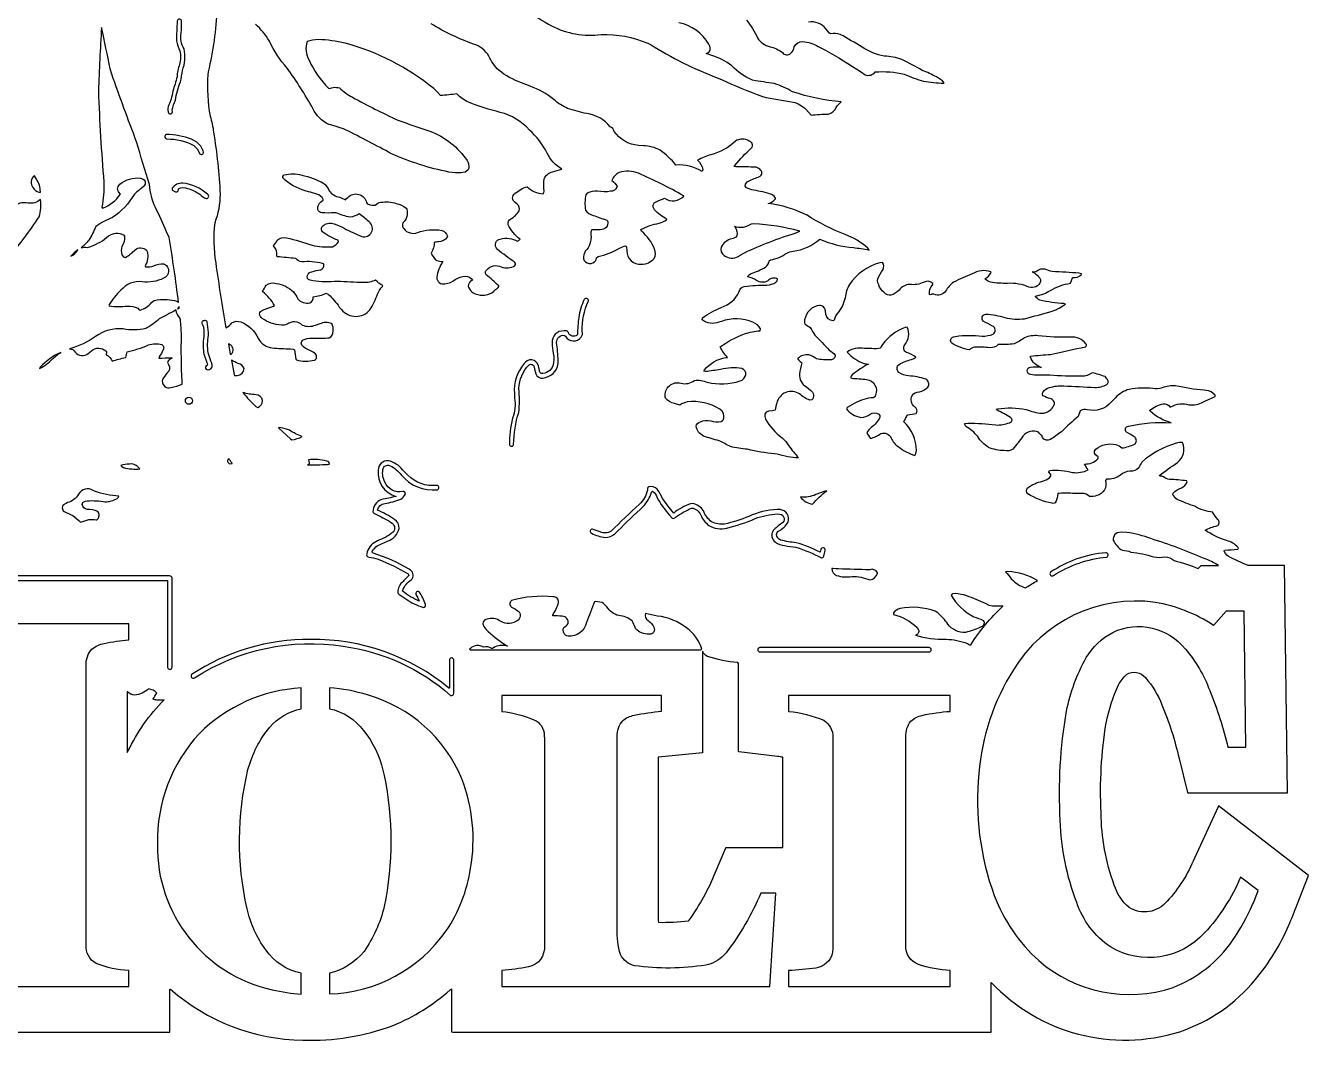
# Model space of a CAD drawing. Extents: x 0.5 to 28.5, y 0.6 to 43.4.
# Drawn here: x 15.94 to 28.49, y 22.74 to 32.67 of the extents above; entities that cross this region are included whole.
import ezdxf

# ---------------------------------------------------------------- set-up
doc = ezdxf.new("R2010")
doc.units = 0
doc.linetypes.add('0', pattern=[0])
doc.layers.add('1', color=7, linetype='0')

msp = doc.modelspace()

# ---------------------------------------------------------------- linework, layer by layer
at = {"layer": '1'}
for points in [[(17.814178, 32.834164, -0.048509), (17.727413, 32.218288), (17.723288, 32.190605, 0.058303), (17.746506, 31.781994, -0.056544), (17.779882, 31.627487, -0.030198), (17.84404, 31.01778, -0.087773), (17.792145, 30.738979, 0.070711), (17.801559, 30.346609, 0.007102), (17.901001, 29.710171, 0.088348), (17.960205, 29.759212, -0.266497), (18.046768, 29.768856, -0.202027), (18.218536, 29.604259, 0.241043), (18.354095, 29.516331, 0.021831), (18.531799, 29.505802), (18.557983, 29.502247), (18.572678, 29.49564), (18.584625, 29.404011), (18.590515, 29.39764, 0.118873), (18.768469, 29.394932, 0.579886), (18.768835, 29.463394, 0.107241), (18.714325, 29.493217, -0.081884), (18.643341, 29.540989, -0.524423), (18.67569, 29.600452, -0.096847), (18.766043, 29.609148, 0.003383), (18.913208, 29.612759, 0.298516), (18.950302, 29.678684, 0.160317), (18.936142, 29.753376, 0.21114), (18.819229, 29.749554), (18.774048, 29.735584, -0.215322), (18.650558, 29.735538, 0.376904), (18.499069, 29.745945, -0.171339), (18.443878, 29.738537, -0.149903), (18.256763, 29.802744, -0.186783), (18.228794, 29.8489, -0.32669), (18.260574, 29.883022, -0.01339), (18.365967, 29.922092), (18.376114, 29.931606, 0.097852), (18.261658, 30.064037), (18.256927, 30.071766, 0.052789), (18.294739, 30.127613, -0.240479), (18.394348, 30.146503, -0.144489), (18.562775, 30.065449, -0.033098), (18.604034, 29.996525, 0.278488), (18.724033, 29.955441, 0.339978), (18.753464, 30.014256, 0.073782), (18.883392, 30.051113), (18.905197, 30.038364, -0.060325), (19.010529, 29.915165), (19.033218, 29.889584, 0.472699), (19.310745, 29.88847, 0.062649), (19.383682, 30.040035, -0.096796), (19.433655, 30.115543), (19.43634, 30.124454, -0.061357), (19.365204, 30.178654, -0.129052), (19.245728, 30.154293, -0.010496), (18.992416, 30.166599, -0.048857), (18.751038, 30.170223), (18.724426, 30.177744, -0.443558), (18.698044, 30.22356, -0.282386), (18.742283, 30.260538, -0.037202), (18.830252, 30.280485, 0.297694), (18.860031, 30.329037), (18.855637, 30.336658), (18.847885, 30.342548, 0.084976), (18.6434, 30.356237, -0.20747), (18.585648, 30.389675, 0.005116), (18.401443, 30.406773), (18.399445, 30.415096, 0.23022), (18.367981, 30.5126, 0.04924), (18.403122, 30.569561, -0.250925), (18.494675, 30.591709, -0.025498), (18.744318, 30.52103, 0.089186), (18.942667, 30.505903, 0.2098), (19.001373, 30.554363), (18.998123, 30.57024, -0.09472), (18.844891, 30.652727, -0.459127), (18.858084, 30.715036, -0.276563), (18.960068, 30.729038, -0.071019), (19.058102, 30.686518, 0.026474), (19.231064, 30.605701, 0.832595), (19.302917, 30.747471, 0.03005), (19.206696, 30.826687, -0.082003), (19.116547, 30.793041, -0.037736), (18.980087, 30.835979), (18.96637, 30.838123, -0.031586), (18.83847, 30.83675, -0.540434), (18.80954, 30.917416, -0.150062), (18.852982, 30.959896), (18.853638, 30.968502, 0.258304), (18.790115, 31.018543, 0.053989), (18.708023, 31.043398, -0.103891), (18.480225, 31.156139), (18.465883, 31.171469, -0.565418), (18.472809, 31.208027, -0.134459), (18.643112, 31.206669, -0.073), (18.86055, 31.125568, -0.125549), (18.911072, 31.0536, 0.17744), (19.01416, 30.98914, -0.02383), (19.07225, 30.964443), (19.082825, 30.976276), (19.094376, 30.987156, -0.606268), (19.278004, 30.937056, 0.228786), (19.311523, 30.915943), (19.33374, 30.912571), (19.363312, 30.911503, -0.238708), (19.418053, 30.940163, -0.12181), (19.567749, 30.92902, -0.148373), (19.66568, 30.883053), (19.672058, 30.872204, -0.269776), (19.634092, 30.737968, 0.376118), (19.642593, 30.682293, 0.340301), (19.777527, 30.643795, -0.130327), (20.014311, 30.665071, -0.252186), (20.068741, 30.609684), (20.067352, 30.598942, -0.253307), (19.980143, 30.554506, 0.000536), (19.94072, 30.548206, -0.163866), (19.908569, 30.443729, 0.066265), (19.952454, 30.378345, 0.160175), (20.007065, 30.361889), (20.024063, 30.359821, 0.112145), (19.964333, 30.205811, 0.479095), (20.04483, 30.142357, 0.142066), (20.146288, 30.18462, -0.119452), (20.245527, 30.21833, -0.228056), (20.313004, 30.179546, 0.289735), (20.272552, 30.11694, 0.282778), (20.365747, 30.03772, 0.273258), (20.540909, 30.085125, 0.10871), (20.573196, 30.116703), (20.572037, 30.121044, 0.032491), (20.447634, 30.230337, -0.429581), (20.454849, 30.278782, -0.363863), (20.595547, 30.307398, 0.217791), (20.730223, 30.320227, 0.461885), (20.721741, 30.356312, -0.008565), (20.55962, 30.478065, -0.291734), (20.542433, 30.547056, -0.252365), (20.586243, 30.580105, -0.211245), (20.755478, 30.559071, 0.032806), (20.78035, 30.578388, -0.110362), (20.663321, 30.72084, -0.32632), (20.690872, 30.778332, 0.132812), (20.771772, 30.857433, 0.322601), (20.750824, 30.922199), (20.732224, 30.939594, -0.567403), (20.729868, 31.025723, -0.115312), (20.850021, 31.092197, 0.197311), (21.006485, 31.024273), (21.013382, 31.034504), (21.01561, 31.048504, -0.040752), (21.015656, 31.169445, -0.24434), (21.09816, 31.237583, -0.003911), (21.188828, 31.266026, -0.151393), (21.045166, 31.422367, 0.08824), (20.872147, 31.646564, 0.14628), (20.585678, 31.82053, -0.032552), (20.274939, 31.919127, -0.091523), (20.160721, 32.001354, -0.011923), (20.002335, 31.984486), (19.971634, 32.018017), (19.93483, 32.05254, 0.106232), (19.066732, 32.497894, 0.049327), (18.806, 32.532848), (18.747879, 32.527935), (18.696976, 32.515186, 0.221441), (18.71554, 32.331177, 0.088845), (18.904953, 32.057354), (18.916641, 32.054363, -0.120216), (18.983978, 32.06496, -0.03726), (19.012024, 32.060818, 0.064692), (19.139099, 31.967945, 0.014095), (19.583282, 31.744488, 0.009238), (19.896362, 31.63689, -0.150164), (20.263489, 31.347757, -0.148354), (20.279282, 31.275562), (20.267334, 31.25346), (20.241913, 31.235966), (20.200607, 31.227367), (20.146408, 31.227772), (20.082199, 31.235744, -0.055121), (19.521423, 31.415546, 0.008539), (19.071106, 31.65012, 0.028479), (18.906876, 31.702335, -0.164131), (18.751785, 31.857944, 0.030112), (18.500229, 32.254185, -0.074454), (18.326376, 32.516018, 0.088254), (18.189438, 32.68314)], [(20.841675, 32.807354, -0.007029), (21.087952, 32.66663, 0.152078), (21.573019, 32.581734, -0.113561), (22.03087, 32.496445), (22.062159, 32.48011), (22.092545, 32.462154, 0.050838), (22.751663, 32.143299, 0.025939), (23.151688, 31.975155, 0.015335), (23.453396, 31.920677, -0.123748), (23.575928, 31.853008), (23.627838, 31.791859, -0.039063), (23.794859, 31.80327, 0.255846), (23.873505, 31.868511, -0.121468), (23.923248, 31.922749, -0.061103), (23.446213, 32.022823, 0.049273), (23.268143, 32.102474, -0.004141), (23.056229, 32.13464, -0.102898), (22.852177, 32.275196, 0.105673), (22.658035, 32.375881), (22.610367, 32.392307), (22.6008, 32.396225, 0.491301), (22.636658, 32.466633), (22.628067, 32.487453, 0.21235), (22.334106, 32.697124, -0.069947)], [(11.008377, 22.818371), (17.318741, 22.818363), (17.352173, 22.819141), (17.352173, 23.240101), (17.359573, 23.239208, 0.178264), (18.653605, 22.740503, 0.099321), (19.536638, 22.884674, 0.08554), (20.094513, 23.231319), (20.109756, 23.24181), (20.109741, 22.820606), (20.122818, 22.818356), (25.391006, 22.818417), (25.391006, 23.306065, 0.287565), (27.235777, 22.823051, 0.141782), (27.97444, 23.331812, 0.075161), (28.302317, 23.864815, 0.017123), (28.386353, 24.068813), (28.494629, 24.352764), (27.615158, 25.034344), (27.61055, 25.024639), (27.381363, 24.521877, -0.086338), (27.112747, 24.099155, -0.372606), (26.739532, 24.037937, -0.135065), (26.594528, 24.257694, -0.083417), (26.465891, 24.968328, -0.051996), (26.516203, 25.843626, -0.060783), (26.636618, 26.217136, -0.083303), (26.715424, 26.31892, -0.394508), (26.899399, 26.287876, -0.088854), (27.061325, 26.020786, -0.042483), (27.229858, 25.497753), (27.312515, 25.163036), (27.315247, 25.159939), (28.278778, 25.159939), (28.291626, 25.161343), (28.261475, 27.386051), (27.907013, 27.386044, -0.031675), (27.710201, 27.477327, -0.117939), (27.669357, 27.528133), (27.675507, 27.536167, 0.003415), (27.80534, 27.544416, 0.536216), (27.805542, 27.563641, 0.147243), (27.693695, 27.629696, -0.085994), (27.484589, 27.732845, -0.062069), (27.599953, 27.773535, 0.580215), (27.607481, 27.835539, -0.030915), (27.56073, 27.899654), (27.559021, 27.908794, -0.112), (27.382156, 27.965069, -0.021186), (27.211262, 28.032272, -0.142975), (27.168655, 28.080807), (27.171432, 28.094242, -0.122402), (27.253321, 28.145676, 0.144137), (27.30899, 28.200115), (27.304459, 28.212757, 0.036062), (27.135063, 28.227953, -0.136948), (27.077057, 28.254726, 0.145652), (27.040024, 28.260578), (27.037384, 28.265476, -0.020266), (27.21381, 28.393051, 0.335715), (27.263885, 28.587925), (27.233826, 28.587833), (27.200363, 28.582386, 0.103026), (26.864563, 28.398304, 0.027043), (26.836884, 28.341755, -0.214955), (26.747513, 28.309368, 0.165585), (26.656857, 28.26886, -0.149294), (26.518402, 28.228924), (26.508408, 28.216976, -0.427131), (26.42565, 28.069506, -0.116332), (26.352249, 28.060261, 0.252059), (26.282181, 28.09132), (26.186539, 28.091221, 0.049752), (26.042084, 28.088902, -0.051784), (26.024979, 28.007504, -0.342189), (25.987, 27.995014, -0.087647), (25.747913, 28.086874, -0.398628), (25.746292, 28.145458, -0.101338), (25.894184, 28.210657, 0.048058), (25.960648, 28.242237), (25.973572, 28.258472), (25.97287, 28.277523), (25.955475, 28.300129), (25.961823, 28.315502, -0.087834), (26.187603, 28.296165, 0.154593), (26.339844, 28.322308, -0.015129), (26.304199, 28.376713), (26.305832, 28.378857, 0.209473), (26.433273, 28.429005), (26.438873, 28.4389), (26.438202, 28.450222), (26.411865, 28.467289), (26.400787, 28.485973), (26.402924, 28.505268), (26.416168, 28.524128, -0.227777), (26.611694, 28.570522), (26.644089, 28.557507), (26.670837, 28.535816, 0.077796), (26.795271, 28.574226, 0.459493), (26.798325, 28.637714, 0.066543), (26.715969, 28.68972, -0.648255), (26.734192, 28.750202, -0.069143), (27.153412, 28.782063, -0.127561), (26.94754, 28.896648), (26.943939, 28.906826, -0.091514), (27.073162, 28.968239, -0.275105), (27.141693, 28.93539), (27.150299, 28.938251, -0.215758), (27.325972, 28.959089, 0.155774), (27.466934, 28.985867, 0.006181), (27.581848, 29.039303), (27.581512, 29.051098, 0.21523), (27.493423, 29.098331), (27.473434, 29.10149, -0.035161), (27.195837, 29.143427, 0.127906), (27.064835, 29.123585, -0.115301), (26.974106, 29.118382, 0.068006), (26.742065, 29.109646, 0.136668), (26.606857, 29.027294), (26.569702, 28.988194, -0.290434), (26.329605, 28.910213, 0.132637), (26.266678, 28.903744), (26.26236, 28.898716), (26.243103, 28.844913, 0.01741), (26.077179, 28.694019, -0.008043), (25.971527, 28.617512, -0.373236), (25.891304, 28.638359, -0.108759), (25.890747, 28.655727, -0.164435), (25.854874, 28.691654, 0.313441), (25.701477, 28.651737, -0.017723), (25.603104, 28.524754, -0.211157), (25.518341, 28.509518, -0.092222), (25.363571, 28.541378, -0.107371), (25.259506, 28.64732, 0.081713), (25.144028, 28.74711, -0.153524), (25.131302, 28.774769), (25.162094, 28.778904, -0.036869), (25.435892, 28.760744, 0.101391), (25.569244, 28.782749), (25.589157, 28.795841), (25.595871, 28.809078), (25.591705, 28.822338), (25.578918, 28.835484, 0.017012), (25.449051, 28.905376), (25.439865, 28.914371), (25.452667, 28.919094, -0.082406), (25.733383, 28.912395, 0.069298), (25.886921, 28.874983, 0.28247), (26.007935, 28.957188, 0.44004), (25.967621, 29.019032, -0.057479), (25.899427, 29.047266, -0.402622), (25.897491, 29.080189, -0.222316), (25.961334, 29.12641, -0.096364), (26.100204, 29.143528, -0.007066), (26.405979, 29.127378, 0.121172), (26.522787, 29.158195, 0.425539), (26.523529, 29.212757), (26.509766, 29.230915), (26.504898, 29.234859, 0.024197), (26.379395, 29.27203, -0.165904), (26.2742, 29.237766, -0.031522), (25.963547, 29.2495, -0.025987), (25.794296, 29.250103), (25.775955, 29.254665, -0.908004), (25.774857, 29.327442, -0.094036), (25.881958, 29.324337, -0.240964), (25.774261, 29.424488), (25.775436, 29.434788, -0.008067), (25.972137, 29.451519, -0.00499), (26.315098, 29.526138, 0.533532), (26.31842, 29.55521, 0.257032), (26.166779, 29.621037, -0.039565), (25.850924, 29.634827, 0.099886), (25.718124, 29.615299, -0.0457), (25.613983, 29.554722, -0.054722), (25.467514, 29.549747), (25.458115, 29.54784, -0.239447), (25.377197, 29.517254, 0.034962), (25.226692, 29.523037, 0.152147), (25.176849, 29.49538, -0.080205), (25.004379, 29.560699, -0.614078), (25.021561, 29.621914), (25.040115, 29.628239, -0.064975), (25.301697, 29.63059, 0.097143), (25.409836, 29.650007, 0.612679), (25.402634, 29.72916, -0.02804), (25.313095, 29.77837, -0.660348), (25.338745, 29.845577, -0.06622), (25.524668, 29.811163, 0.084062), (25.717255, 29.80048, 0.00385), (25.987808, 29.874569, 0.074594), (26.117111, 29.944569), (26.100647, 29.948841, -0.037819), (25.867928, 29.982056, -0.14711), (25.822388, 30.019184), (25.833633, 30.025005, 0.093406), (25.97229, 30.07851, -0.10085), (26.167191, 30.147945), (26.185944, 30.201954), (26.189926, 30.205547, 0.260752), (26.274414, 30.234325), (26.274338, 30.240528), (26.25148, 30.245495, 0.01607), (25.988731, 30.26136, -0.05007), (25.916502, 30.285316, 0.226953), (25.837723, 30.265194, -0.160397), (25.791611, 30.258099, -0.179751), (25.873192, 30.184814), (25.87431, 30.175369), (25.873661, 30.16588, -0.420355), (25.760071, 30.110165, 0.111601), (25.550734, 30.146622, -0.048307), (25.382765, 30.158478, -0.123399), (25.32872, 30.192577, 0.179337), (25.389832, 30.253223), (25.388687, 30.260044, 0.218128), (25.204605, 30.239201, 0.01993), (25.022299, 30.159046, 0.12673), (24.944857, 30.069273, -0.356467), (24.829544, 30.040592, 0.206307), (24.793411, 30.034458), (24.787371, 30.036686, -0.260621), (24.820114, 30.134251), (24.818436, 30.144543, 0.352784), (24.733261, 30.158764, -0.144587), (24.591734, 30.135715, 0.22202), (24.488739, 30.08112, -0.142601), (24.408188, 30.029827), (24.393311, 30.030056), (24.377213, 30.034008, -0.247414), (24.278549, 30.174206), (24.280846, 30.190344, -0.079097), (24.332497, 30.282036, 0.241395), (24.328354, 30.351994), (24.299683, 30.348713, 0.174652), (24.002975, 30.134975, 0.099794), (23.961182, 30.006336, -0.126021), (23.888748, 29.859463, 0.086535), (23.85321, 29.787083), (23.842636, 29.780308, -0.367883), (23.773346, 29.843563), (23.767748, 29.878254, 0.43166), (23.710022, 29.930637), (23.68689, 29.928432, 0.324253), (23.56221, 29.761806), (23.56694, 29.748241, -0.03059), (23.619904, 29.714268, 0.009595), (23.665741, 29.638798, -0.015529), (23.805191, 29.492802, -0.099529), (23.863174, 29.444782, -0.49062), (23.816864, 29.399601, -0.080231), (23.680725, 29.409184, 0.052871), (23.604538, 29.44772, 0.204696), (23.499344, 29.413921), (23.497223, 29.407726, 0.106558), (23.532486, 29.375973), (23.53624, 29.369678, 0.00863), (23.514252, 29.259594, 0.282705), (23.582016, 29.132839), (23.610046, 29.111286), (23.62265, 29.100857, -0.45639), (23.636063, 29.005779), (23.61705, 29.00359, -0.102408), (23.51593, 29.064436, 0.5232), (23.292648, 28.975376, 0.037848), (23.275375, 28.906849), (23.250687, 28.89986), (23.212326, 28.896008), (23.188217, 28.884686), (23.176483, 28.867229), (23.175278, 28.84499), (23.182709, 28.819294, 0.114001), (23.344635, 28.636127, -0.070597), (23.409357, 28.55814, 0.020959), (23.505646, 28.438488, -0.061331), (23.294907, 28.475468), (23.271439, 28.479832, -0.039495), (23.004089, 28.522549, -0.045568), (22.83876, 28.550121, -0.003895), (22.730026, 28.606915, -0.022109), (22.574127, 28.652349, -0.231977), (22.503586, 28.747623, -0.320568), (22.545069, 28.792109, -0.153228), (22.645584, 28.799778, 0.09934), (22.747274, 28.795572, 0.3308), (22.775742, 28.845913), (22.772186, 28.872547), (22.758774, 28.894512), (22.734924, 28.915592, 0.167304), (22.41679, 28.987167, 0.119961), (22.344666, 28.954929), (22.291122, 28.97131, -0.173122), (22.204727, 29.022678), (22.199509, 29.034466, -0.541761), (22.356003, 29.170002, 0.238335), (22.486238, 29.197458, -0.134858), (22.611588, 29.178616, 0.126669), (22.934418, 29.191483, 0.227049), (22.989904, 29.249353, 0.398188), (22.949066, 29.312046, 0.111883), (22.741385, 29.304045, -0.012104), (22.594284, 29.283421), (22.578323, 29.286175), (22.584106, 29.299107, -0.178572), (22.79364, 29.422031), (22.810379, 29.421108, -0.090256), (22.738861, 29.52573, -0.059363), (22.975662, 29.652836, -0.056057), (23.128845, 29.683041), (23.134155, 29.700954, 0.196833), (23.05813, 29.765705, 0.194819), (22.750366, 29.773609), (22.72641, 29.766819, -0.256468), (22.562866, 29.789051), (22.56546, 29.8102, -0.068009), (22.748032, 29.909382), (22.77861, 29.924442, 0.221008), (22.932632, 30.088726, -0.22653), (22.974777, 30.116825, -0.043927), (23.196575, 30.127939, 0.123717), (23.284302, 30.157513), (23.295883, 30.171734), (23.300507, 30.188679, 0.339302), (23.204086, 30.171848, -0.305661), (23.092773, 30.176022, 0.092909), (23.008438, 30.209316), (23.011566, 30.221149), (23.024277, 30.233311), (23.041779, 30.243618, 0.048409), (23.180771, 30.305195, 0.204021), (23.217941, 30.366566), (23.232391, 30.376514, 0.109668), (23.390259, 30.443722, -0.103033), (23.453035, 30.46102, 0.140652), (23.714508, 30.578251, 0.082215), (24.041672, 30.498096, -0.016622), (24.19635, 30.473293), (24.184036, 30.492413, 0.090321), (23.959991, 30.624058, -0.043258), (23.58819, 30.812683, 0.093148), (23.208557, 30.927174), (23.209488, 30.929195, 0.173122), (23.27887, 30.973354), (23.278931, 30.982128), (23.268234, 31.00098), (23.245316, 31.015759, 0.050273), (23.066671, 31.057417, -0.059185), (22.9953, 31.083195), (22.98288, 31.098896), (22.985336, 31.118931), (23.003281, 31.141918, -0.036379), (23.111618, 31.187489), (23.128235, 31.197041, 0.54409), (23.136368, 31.25198, 0.191266), (23.089417, 31.28265, 0.025582), (22.891312, 31.286777), (22.875275, 31.289173), (22.880844, 31.301319, -0.030272), (23.044712, 31.471724, 0.265763), (23.052805, 31.513002, 0.205373), (23.020493, 31.538845, 0.295678), (22.887064, 31.538151, -0.1286), (22.647156, 31.405783, 0.045872), (22.516983, 31.352009, -0.135101), (22.569265, 31.260763, -0.178193), (22.561035, 31.240177, 0.164122), (22.305679, 31.304859, 0.068247), (22.15004, 31.448833, 0.125619), (21.987381, 31.493176), (21.939301, 31.497135, -0.235339), (21.701233, 31.63438, 0.215958), (21.662949, 31.678967, 0.190513), (21.43198, 31.807714, -0.022582), (21.244972, 31.859634, -0.086877), (21.11063, 31.945808, 0.081839), (20.877975, 32.075878), (20.79274, 32.110241, -0.085874), (20.571381, 32.232349, -0.087556), (20.473434, 32.371479, 0.192164), (20.325104, 32.487904, -0.050228), (19.90921, 32.687183, 0.047709)], [(22.994614, 32.722126, -0.068753), (23.103384, 32.551144, 0.204018), (23.226074, 32.463154, -0.101326), (23.347992, 32.406849, 0.486954), (23.428112, 32.397984, 0.19305), (23.46377, 32.462486, -0.319), (23.54599, 32.513485, -0.126162), (23.697174, 32.463627), (23.762102, 32.430973, -0.023845), (24.120136, 32.212387), (24.156143, 32.1889, 0.345293), (24.25676, 32.21648, -0.078825), (24.540054, 32.192867, 0.024558), (24.728943, 32.124218, 0.021748), (24.924347, 32.105526), (24.930191, 32.110447, 0.125553), (24.854708, 32.166851, 0.03606), (24.715912, 32.231396, 0.008227), (24.517548, 32.337292, 0.07835), (24.343811, 32.37167, -0.109045), (24.128525, 32.458584, 0.012033), (23.913363, 32.582684, 0.147865), (23.819183, 32.588993), (23.807587, 32.596508), (23.773422, 32.637699, 0.275739), (23.604172, 32.70409, -0.288055)], [(15.40979, 23.264523), (16.950302, 23.264523), (16.950302, 23.421162, -0.086056), (16.631021, 23.491365, -0.294685), (16.532669, 23.672903), (16.532454, 23.6833), (16.532501, 23.693699), (16.532516, 26.406635, -0.194524), (16.589706, 26.567791, -0.139586), (16.710251, 26.621471, -0.041257), (16.950302, 26.658039), (16.950287, 26.814724), (15.410095, 26.814732)]]:
    msp.add_lwpolyline(points, format="xyb", dxfattribs=at)
for points in [[(17.437485, 29.959682, 0.011365), (17.344866, 30.596577), (17.320724, 30.652206, 0.018762), (17.211369, 30.888346, -0.082479), (17.151716, 31.114914, -0.002625), (17.026594, 31.533026, -0.007632), (16.783621, 32.194851), (16.769562, 32.245934, 0.002267), (16.684067, 32.650173, 0.006267), (16.653656, 32.029934, 0.011942), (16.706299, 31.135616, -0.057399), (16.688004, 30.892628), (16.692276, 30.883434, 0.159648), (16.868073, 31.01849), (16.850342, 31.043636), (16.841461, 31.070072), (16.846924, 31.095112), (16.86409, 31.118092, -0.204639), (17.066116, 31.176777), (17.091782, 31.167339, -0.540344), (17.090134, 31.090069, 0.006991), (17.005096, 31.021221, -0.123418), (16.789627, 30.791294, 0.061574), (16.628494, 30.703289, -0.028386), (16.559814, 30.569309, -0.053388), (16.482956, 30.495258, -0.104543), (16.545059, 30.498348), (16.577686, 30.508642, 0.103702), (16.75358, 30.6115, -0.283935), (16.90004, 30.621586), (16.91008, 30.607647, -0.15349), (16.883984, 30.508945, 0.17217), (16.882599, 30.427212), (16.898788, 30.405773), (16.91716, 30.401524, 0.083807), (17.013092, 30.475235, -0.3752), (17.123016, 30.471951), (17.130356, 30.459713, -0.212661), (17.109848, 30.31908), (17.11525, 30.309414, 0.145292), (17.197266, 30.318165, -0.112882), (17.291338, 30.338728), (17.301432, 30.33559, -0.626801), (17.29155, 30.197216, -0.150654), (17.080551, 30.162334, 0.259209), (16.874283, 30.078701, 0.077111), (16.756821, 29.934147), (16.759628, 29.925358, 0.057187), (16.937298, 29.925007, -0.111628), (17.038391, 29.903065), (17.053406, 29.88921), (17.06041, 29.885189, 0.175257), (17.173462, 29.960644, -0.193146), (17.229797, 29.985348, -0.101121), (17.41987, 29.973719, -0.08831)], [(17.447433, 32.289944, 0.080272), (17.422852, 32.168049, -0.028749), (17.380524, 32.02895, -0.078964), (17.335785, 31.876354, 0.232533), (17.342207, 31.808907, 0.601291), (17.376968, 31.826115), (17.375168, 31.844318, -0.054214), (17.406555, 31.939518, -0.059528), (17.456421, 32.118801, 0.025127), (17.475327, 32.230679, 0.147947), (17.491608, 32.441853, -0.175667), (17.461716, 32.595943, 0.042218), (17.466967, 32.719234, 0.780991), (17.424713, 32.713711, 0.023712), (17.418716, 32.519527, 0.086856), (17.451538, 32.423244, -0.117845)], [(17.681946, 31.430981), (17.679764, 31.442341), (17.65596, 31.490749), (17.616013, 31.528439), (17.56517, 31.556751, 0.097227), (17.317184, 31.603395, 0.832691), (17.324112, 31.560818, -0.117792), (17.586039, 31.496468, -0.185488), (17.64109, 31.419121, 0.776509)], [(16.070007, 31.038311), (16.082703, 31.035465), (16.084961, 31.042767, 0.169136), (16.04599, 31.166958), (16.026581, 31.19952, 0.433479), (16.012665, 31.08408, 0.20124)], [(21.472565, 30.621563, -0.234182), (21.417738, 30.461042, 0.162142), (21.400162, 30.38763, 0.619951), (21.521393, 30.372051), (21.528122, 30.395649), (21.543839, 30.409092, 0.087337), (21.75411, 30.4918, -0.023018), (21.811935, 30.515614), (21.819946, 30.503941), (21.824432, 30.465702, 0.438536), (21.968126, 30.333391, 0.21817), (22.090803, 30.389721, 0.265881), (22.094599, 30.481749, 0.137301), (21.968979, 30.656239), (21.962082, 30.673161, -0.082598), (22.140579, 30.73505, 0.067022), (22.212524, 30.766918), (22.21727, 30.777119, -0.082968), (22.094828, 30.864939, -0.226864), (22.084946, 30.923191), (22.093246, 30.933376, -0.073264), (22.175308, 30.970493), (22.194061, 30.979923, 0.359699), (22.383469, 31.000278), (22.378525, 31.004993, 0.024996), (21.937786, 31.22567, 0.156097), (21.750198, 31.23312, 0.208062), (21.678497, 31.152744, -0.144393), (21.729218, 31.094395), (21.728195, 31.089169, -0.327082), (21.665895, 31.047693, -0.084847), (21.538427, 31.049259, 0.133321), (21.436935, 31.029537), (21.42337, 31.014088, 0.083573), (21.419434, 30.864475, 0.193329), (21.49501, 30.812389, 0.005522), (21.628014, 30.765436), (21.633799, 30.75988), (21.638029, 30.753065, -0.497463), (21.565414, 30.671986, -0.014785), (21.479752, 30.671101, 0.103346)], [(17.64447, 31.018284, 0.115341), (17.709824, 30.977604, 0.770275), (17.721298, 31.019207, 0.151183), (17.479431, 31.128017, 0.250896), (17.374834, 31.077913, 0.40031), (17.38884, 31.051006), (17.40834, 31.043728, 0.669511), (17.435974, 31.073483, -0.214954), (17.526499, 31.076128, -0.106335)], [(15.570221, 30.44418, 0.586), (15.640076, 30.382229, -0.328074), (15.702805, 30.407887, 0.041611), (15.782104, 30.406986, 0.028165), (16.073593, 30.798893, 0.097958), (16.087189, 30.967083, -0.224344), (15.966019, 30.93214), (15.945862, 30.933399), (15.926041, 30.934193, 0.432467), (15.81041, 30.836666), (15.808365, 30.794132, -0.373871), (15.722168, 30.691044, -0.109894), (15.628906, 30.724285, 0.09111), (15.545551, 30.64889, 0.322977), (15.556973, 30.572294, -0.165057), (15.572021, 30.491444)], [(22.976852, 30.446468, -0.034615), (23.473267, 30.639011), (23.518219, 30.65601), (23.515533, 30.658375, 0.053472), (23.067886, 30.729717), (23.041077, 30.72768, -0.250181), (22.877075, 30.702244), (22.88389, 30.696989, -0.228562), (22.900406, 30.610996, -0.221722), (22.853058, 30.583225, 0.216012), (22.747612, 30.502499, 0.340569), (22.778444, 30.420536, 0.322204), (22.914337, 30.410053), (22.934616, 30.421291)], [(16.448456, 30.473164, 0.017427), (16.38205, 30.413715, 0.181165), (16.451357, 30.475355), (16.44989, 30.474283)], [(17.472641, 29.161076), (17.473572, 29.19034, -0.022423), (17.466583, 29.640903, 0.01393), (17.456161, 29.790974), (17.451111, 29.808041, -0.146316), (17.413422, 29.884106), (17.406631, 29.883381, -0.012189), (17.246445, 29.798153, -0.070045), (17.117065, 29.705822, -0.114304), (16.895462, 29.701635, 0.179666), (16.625885, 29.627522, -0.084592), (16.369873, 29.50481, -0.315357), (16.425217, 29.474163, 0.424936), (16.55397, 29.461285), (16.58461, 29.487232, -0.363257), (16.727478, 29.486202, -0.297724), (16.728928, 29.454105), (16.728775, 29.447903, -0.167726), (16.787766, 29.385532, -0.025373), (16.920364, 29.421032, -0.018003), (16.934753, 29.477825, 0.056623), (17.142883, 29.543766, -0.138813), (17.275188, 29.547546, -0.426155), (17.285009, 29.494432, -0.086671), (17.247879, 29.428349), (17.243927, 29.41531, 0.003614), (17.37059, 29.41872), (17.373611, 29.415394, 0.158151), (17.331802, 29.380741, 0.29564), (17.340578, 29.352438, -0.391185), (17.326166, 29.269651, 0.033768), (17.280821, 29.20647, 0.590797), (17.36412, 29.12672, 0.051076)], [(17.440689, 29.900791), (17.444504, 29.903355), (17.442719, 29.91901, -0.085644), (17.426071, 29.898869), (17.428055, 29.897823)], [(21.104279, 29.462811, -0.112949), (21.102066, 29.339443, -0.308654), (20.985458, 29.2645, -0.277962), (20.969803, 29.294048), (20.963409, 29.324162), (20.958984, 29.339939, 0.688824), (20.817822, 29.358006, 0.197099), (20.724724, 29.06838), (20.726793, 29.02487, -0.121007), (20.707413, 28.828419, 0.071218), (20.675156, 28.56612, 0.752939), (20.717163, 28.570393, -0.070582), (20.766663, 28.883846, 0.060159), (20.767714, 29.116697, -0.186522), (20.869141, 29.350445, -0.500651), (20.916382, 29.328846, 0.072233), (20.944641, 29.241604, 0.327861), (21.027832, 29.225513, 0.364936), (21.154068, 29.389965, 0.013274), (21.137787, 29.568188, -0.483479), (21.214294, 29.637547), (21.22316, 29.628979, 0.524466), (21.378801, 29.620319, 0.19536), (21.389267, 29.676128, -0.114989), (21.449308, 29.974697, 0.811027), (21.408539, 29.988323, 0.093292), (21.356003, 29.814007, 0.052411), (21.343475, 29.646374), (21.339966, 29.639797, -0.507283), (21.252884, 29.666206, 0.374707), (21.209946, 29.681263, 0.464881), (21.093704, 29.562855, 0.04404)], [(17.720963, 29.34618, 1.183988), (17.733276, 29.303646, 0.556322), (17.76326, 29.358433), (17.76263, 29.366467, -0.045738), (17.73489, 29.448687), (17.727219, 29.468197, -0.070508), (17.729248, 29.638849), (17.729729, 29.667269, 0.002564), (17.71834, 29.770252, 0.523635), (17.66556, 29.767956, 0.326584), (17.672836, 29.743), (17.681915, 29.71941, -0.070889), (17.680489, 29.601004, 0.057036), (17.685501, 29.454266, -0.021114)], [(23.979813, 28.931538), (23.973282, 28.91972, 0.195713), (24.115057, 28.835461, 0.176676), (24.205978, 28.866543, -0.275581), (24.290436, 28.867733), (24.302078, 28.854046), (24.302048, 28.836681, -0.123119), (24.216562, 28.736137, 0.05667), (24.173309, 28.687115, 0.058516), (24.209457, 28.628162, 0.083475), (24.312145, 28.677439, -0.399276), (24.412064, 28.632832, 0.161152), (24.483566, 28.547962, 0.089249), (24.64389, 28.460636), (24.654358, 28.481327), (24.658798, 28.511707, 0.20724), (24.533951, 28.793819, 0.048992), (24.569595, 28.857014), (24.576004, 28.860615, -0.004506), (24.655594, 28.872448, 0.517123), (24.639591, 28.938183, -0.331657), (24.616316, 29.04895, -0.224268), (24.688196, 29.085804, 0.119761), (24.770905, 29.130232, 0.458594), (24.749893, 29.208591, 0.076701), (24.582457, 29.240284, -0.115568), (24.48785, 29.27408, -0.332238), (24.475143, 29.339565), (24.489044, 29.353519, -0.069431), (24.611465, 29.401295), (24.634949, 29.411228), (24.654236, 29.422886, 0.11819), (24.56044, 29.469944, -0.44851), (24.544464, 29.545292, 0.282141), (24.569901, 29.717937), (24.548492, 29.715679, 0.136439), (24.326492, 29.549496), (24.314041, 29.52792), (24.308777, 29.512173), (24.2677, 29.505856, 0.006298), (24.081938, 29.512283, 0.102819), (23.996567, 29.487522), (23.981628, 29.47414, 0.124881), (24.146191, 29.362034, 0.045204), (24.188782, 29.355946, 0.059077), (24.031067, 29.252293), (24.019394, 29.238163), (24.012466, 29.22456), (24.026443, 29.217464, -0.014968), (24.1707, 29.206814, -0.498486), (24.259171, 29.052959), (24.254639, 29.037952), (24.239426, 29.027119, 0.122827), (24.055389, 28.973705)], [(17.944168, 29.453602), (17.95224, 29.453747, 0.535957), (17.943802, 29.545292), (17.926804, 29.554279)], [(16.077438, 29.312626, 0.082705), (16.202932, 29.406652, -0.028069), (16.284958, 29.471676, 0.096949), (16.084869, 29.325863), (16.078278, 29.315006)], [(17.980469, 29.253353), (17.984772, 29.245747), (17.998676, 29.24515), (18.012548, 29.246254, 0.385383), (18.081314, 29.314022, 0.223643), (18.021393, 29.36301, -0.022337), (17.95459, 29.394543, 0.003461)], [(18.06813, 29.078922), (18.06842, 29.076389, 0.029058), (18.19455, 28.942455), (18.211899, 28.930508, 0.27313), (18.260193, 28.999622, 0.348659), (18.194, 29.056667, -0.067764)], [(18.437561, 28.732151), (18.416779, 28.735806), (18.420044, 28.728909), (18.531998, 28.625134), (18.545898, 28.616009, 0.098015), (18.647675, 28.647709, -0.062313), (18.523209, 28.709339, 0.061375)], [(17.023499, 28.363064, 0.210391), (16.957138, 28.37788, 0.086933), (16.87236, 28.365765), (16.88092, 28.353512), (16.899673, 28.344135, 0.082074), (17.059677, 28.33009, 0.094882)], [(17.961609, 28.384647), (17.962921, 28.387363, -0.096023), (17.930817, 28.432926, 0.655795), (17.939163, 28.381008)], [(18.717117, 28.391659, -0.344964), (18.698135, 28.370571, 0.005465), (18.894974, 28.374081), (18.914307, 28.377666, 0.414214), (18.887314, 28.407047, 0.103934), (18.709671, 28.420345, -0.059565)], [(19.616608, 28.273853, 0.256367), (19.971985, 28.127041, 0.809536), (19.964157, 28.169262, -0.229122), (19.681381, 28.270367), (19.630951, 28.32214, 0.163449), (19.491711, 28.411369, 0.44037), (19.391769, 28.31823, 0.370154), (19.565872, 28.062366, -0.021502), (19.422985, 28.030262, 0.315628), (19.339102, 27.911316, 0.281971), (19.362335, 27.891102, -0.01195), (19.513077, 27.810787), (19.528885, 27.798315, -0.497394), (19.530869, 27.706989, -0.09171), (19.385637, 27.628572), (19.36713, 27.618353, 0.228728), (19.279753, 27.499941, 0.506972), (19.298737, 27.468037, -0.074791), (19.391205, 27.446758, -0.043171), (19.683239, 27.30245), (19.687666, 27.296276), (19.69072, 27.289318, -0.024219), (19.614513, 27.208952, 0.169294), (19.583408, 27.117031, 0.164911), (19.592758, 27.106373), (19.66185, 27.059635, 0.093938), (19.832626, 26.975813, 0.490536), (19.85347, 27.003925, 0.084408), (19.791931, 27.1292, 0.727186), (19.760376, 27.101826, -0.024717), (19.794083, 27.035801, -0.062717), (19.629562, 27.134518), (19.628632, 27.138561, -0.15148), (19.715496, 27.246655, 0.49796), (19.707657, 27.33839), (19.694233, 27.34868, 0.06276), (19.343399, 27.506039), (19.329437, 27.518139, -0.190567), (19.424301, 27.597584), (19.483017, 27.623859, 0.267435), (19.596603, 27.749001, 0.269257), (19.551514, 27.836803, 0.032266), (19.386185, 27.927914, -0.337344), (19.457153, 27.993206, 0.06772), (19.612036, 28.034616, 0.162264), (19.657578, 28.088146, 0.467028), (19.631653, 28.109684, -0.367887), (19.456064, 28.202215, -0.191953), (19.441971, 28.341236, -0.41896), (19.509949, 28.361691, -0.103526)], [(16.823318, 28.03426, 0.221277), (16.853455, 28.062634, -0.058083), (16.616409, 28.112553), (16.602005, 28.119457, 0.437094), (16.459747, 28.083584, -0.197821), (16.352005, 28.000515), (16.336578, 27.993282), (16.322784, 27.985424, 0.568397), (16.317261, 27.9137, 0.038804), (16.402878, 27.875736, -0.011779), (16.479568, 27.810246, -0.003908), (16.560547, 27.836712, -0.038684), (16.630264, 27.832134), (16.637457, 27.833759, 0.468794), (16.646545, 27.91396, 0.119724), (16.543596, 27.935078, -0.36372), (16.495071, 27.982838), (16.501678, 28.003178), (16.522629, 28.014927, -0.081743), (16.699463, 28.010693, 0.147256)], [(22.17424, 28.042667, 0.033149), (22.123108, 28.131023, 0.291436), (22.035948, 28.155569, 0.202602), (22.025944, 28.12158, -0.155969), (21.947174, 27.986462, 0.001357), (21.670044, 27.722069, -0.247718), (21.562319, 27.713484, -0.012943), (21.488232, 27.742311, 0.774575), (21.478088, 27.701008, 0.095298), (21.612473, 27.660358, 0.189856), (21.708206, 27.696972), (21.73819, 27.723812, -0.020229), (21.986, 27.962637, 0.111752), (22.067642, 28.10368), (22.076019, 28.111462, -0.182144), (22.120773, 28.049114, 0.059701), (22.242899, 27.879108), (22.269012, 27.849155, 0.38271), (22.301987, 27.857929, -0.055208), (22.458298, 27.947941, -0.274866), (22.547531, 27.878567, 0.107618), (22.628006, 27.776279, 0.184966), (22.802048, 27.751957, 0.046726), (23.080399, 27.844563, -0.079239), (23.30098, 27.890598), (23.322678, 27.887974, -0.731817), (23.339005, 27.796238, 0.053522), (23.256393, 27.72768, 0.41547), (23.281143, 27.612644, 0.145886), (23.367962, 27.580786, 0.014124), (23.480011, 27.564304, -0.040112), (23.728577, 27.461643, 0.384664), (23.752884, 27.478214), (23.766907, 27.533222, 0.972272), (23.724045, 27.542721), (23.717102, 27.515583, 0.051225), (23.481689, 27.608616, -0.034569), (23.330292, 27.633621, -0.274063), (23.288357, 27.689617, -0.253258), (23.313568, 27.723469, 0.136251), (23.402737, 27.808212, 0.508832), (23.32402, 27.932125), (23.296097, 27.934505, 0.095003), (23.017685, 27.865585, -0.048007), (22.779068, 27.791475, -0.137402), (22.654816, 27.811352, -0.126458), (22.575008, 27.919395, 0.219796), (22.465805, 27.992321), (22.449173, 27.990391, 0.072825), (22.283447, 27.898426, -0.019989)], [(23.674973, 28.079266, -0.129895), (23.52417, 28.056217, 0.197354), (23.641617, 27.98531, -0.053304), (23.781006, 28.117092), (23.754654, 28.108242)], [(26.953476, 27.648365, 0.049346), (26.718903, 27.709133), (26.667023, 27.711452), (26.624969, 27.704014), (26.596344, 27.684551), (26.584671, 27.650768), (26.585892, 27.633137, 0.160389), (26.675323, 27.534252, -0.100303), (26.758957, 27.517597, -0.04487), (26.983063, 27.469997, 0.099415), (27.090162, 27.469656, -0.187692), (27.181168, 27.433781, -0.039611), (27.417786, 27.355289), (27.444824, 27.386044), (27.614929, 27.386051, 0.050129), (27.475876, 27.454054, 0.026536)], [(25.999863, 27.287617, -0.119296), (26.522247, 27.468554, 0.827241), (26.512878, 27.510639, 0.12679), (25.969927, 27.318966, 0.849789)], [(17.3302, 27.23888), (17.330305, 26.388721, 0.96118), (17.37413, 26.391186), (17.37413, 27.261402, 0.43402), (17.349945, 27.282825), (14.918488, 27.28281, 0.418503), (14.897263, 27.259762), (14.897247, 26.584347), (14.893326, 26.582951), (12.979752, 26.582928, 0.413261), (12.958862, 26.559917), (12.958892, 26.2066, 1.006189), (13.002792, 26.209507), (13.002808, 26.538952), (14.920929, 26.539097, 0.390996), (14.941177, 26.560894), (14.941193, 27.238903)], [(23.841827, 27.356236), (23.831238, 27.355518, 0.330168), (23.878143, 27.289303, 0.127394), (24.027115, 27.278042, -0.102496), (24.203415, 27.244762, 0.270487), (24.277729, 27.306543), (24.2773, 27.313875, 0.404666), (24.202271, 27.344486, -0.011967), (23.896788, 27.353193), (23.869291, 27.35442)], [(25.587448, 27.255718, 0.138496), (25.726776, 27.167217), (25.737381, 27.172092, -0.016638), (25.842667, 27.23782, 0.133406), (25.552719, 27.325649), (25.530106, 27.322041, -0.064749)], [(20.637863, 26.610439), (20.656082, 26.597141, 0.200429), (20.518616, 26.580883), (20.509384, 26.572765), (20.502106, 26.574009, 0.262314), (20.422928, 26.584728, 0.359737), (20.294632, 26.574207), (20.283676, 26.565365), (20.291992, 26.560993), (22.546173, 26.560993), (22.559326, 26.565304, 0.16825), (22.407969, 26.775099, 0.134318), (22.125076, 26.891098, -0.001459), (22.007477, 26.914982, 0.348572), (22.032547, 26.846264, -0.2175), (22.09568, 26.754921, -0.444496), (22.042437, 26.713717, -0.224967), (21.90947, 26.768017, 0.052946), (21.87648, 26.843311, 0.152281), (21.745672, 26.895245, -0.186925), (21.630112, 26.979931, 0.080372), (21.581894, 27.022938), (21.513382, 27.033955), (21.507813, 27.031162, -0.017434), (21.42955, 26.828739, -0.372324), (21.250122, 26.692902, -0.462018), (21.206696, 26.777477, 0.083734), (21.250414, 26.817654, 0.481233), (21.192642, 26.888332, 0.019959), (21.101288, 26.892971), (21.099075, 26.900959, 0.073896), (21.157516, 27.024889, 0.452253), (21.101715, 27.07848, 0.096373), (20.69767, 27.042377, 0.544147), (20.697723, 26.97736, -0.068227), (20.769836, 26.93166, -0.496599), (20.73737, 26.836502, -0.295569), (20.575092, 26.84853, 0.246501), (20.436478, 26.853588), (20.418045, 26.835629), (20.415298, 26.813526), (20.425598, 26.788296), (20.446274, 26.760975, 0.059907)], [(25.158112, 26.621059), (25.179749, 26.610676), (25.190109, 26.60947, -0.061126), (25.503769, 26.986095), (25.50415, 26.992046, -0.114093), (25.369675, 26.995716), (25.335905, 27.013035, 0.004549), (25.151619, 27.089684, 0.059724), (25.0392, 27.110165), (25.013062, 27.106983), (24.99823, 27.096531, 0.142366), (25.222015, 26.881718, -0.069289), (25.31131, 26.848011), (25.319031, 26.83913, -0.430016), (25.284668, 26.780872, -0.047715), (25.139572, 26.731121, -0.261001), (24.966187, 26.812336, 0.055833), (24.868958, 26.923222), (24.843796, 26.938129, 0.129108), (24.500164, 26.965927, 0.161757), (24.434219, 26.92239), (24.436127, 26.904995, -0.138729), (24.666031, 26.778332), (24.67897, 26.757343, -0.481923), (24.649155, 26.703533, 0.075714), (24.949112, 26.663357, -0.094527)], [(27.948914, 24.068104, 0.019323), (28.003433, 24.20332), (27.832138, 24.336117, -0.084729), (27.479385, 23.7906, -0.356625), (26.558411, 23.652058, -0.162191), (26.22768, 24.087637, -0.083629), (26.067381, 24.889256, -0.058099), (26.127954, 25.960007, -0.077582), (26.320406, 26.483555, -0.132473), (26.581438, 26.731466, -0.348057), (27.291239, 26.567553, -0.090307), (27.529573, 26.160971, -0.039568), (27.707062, 25.606083), (27.883667, 25.606083), (27.865616, 26.938358), (27.864868, 26.939915), (27.691605, 26.939915), (27.69072, 26.939747), (27.567444, 26.799557), (27.565781, 26.798656, 0.106542), (26.99744, 27.024548, 0.298928), (25.607491, 26.363497, 0.121922), (25.270456, 25.351492, 0.113621), (25.420729, 24.155298, 0.11625), (25.856447, 23.518597, 0.265338), (27.171558, 23.256178, 0.148664), (27.75388, 23.714825, 0.046236)], [(20.131699, 26.134991), (20.131577, 26.461788, 0.99245), (20.087784, 26.457294), (20.087769, 26.18568), (20.083328, 26.186115, 0.177733), (18.72978, 26.661911, 0.148679), (17.563189, 26.317879, 0.800177), (17.592606, 26.286716, -0.182406), (19.05024, 26.595785, -0.146895), (20.100632, 26.113865, 0.562948)], [(23.351791, 25.508816, 0.028517), (23.299225, 25.516605), (22.919495, 25.561382), (22.917908, 25.563709), (22.917908, 26.427631), (22.911331, 26.434635, -0.056866), (22.613037, 26.496044, -0.245762), (22.567017, 26.548122), (22.566788, 26.539082), (22.566772, 25.553158), (22.564377, 25.551678), (22.134293, 25.511227), (22.132904, 25.509052), (22.132889, 23.909184), (22.133255, 23.893696, 0.034502), (22.427643, 23.908047), (22.435486, 23.913441, 0.057205), (22.693314, 24.384418), (22.792206, 24.622334), (22.793427, 24.624607), (23.351791, 24.624607)], [(23.12674, 26.582882, 0.937332), (23.127441, 26.539059), (24.782974, 26.539043, 0.984313), (24.782272, 26.582951)], [(17.224945, 26.068539, -0.054853), (17.188568, 26.077274), (17.18779, 26.080151, 0.031464), (17.224197, 26.136868, 0.191083), (17.144165, 26.177654, -0.171013), (17.008205, 26.11784, -0.176186), (16.939957, 26.149265), (16.934357, 26.149288), (16.934357, 25.556988), (16.941986, 25.56776, -0.082065), (17.297577, 26.072208, -0.082456)], [(18.638977, 26.18784, 0.185089), (17.641588, 25.740326, 0.196501), (17.231506, 24.658558, 0.358598), (18.35532, 23.23361, 0.042842), (18.638977, 23.190655), (18.638977, 23.396, -0.195529), (18.291355, 23.624144, -0.105017), (18.107864, 24.027042, -0.113661), (18.116854, 25.389612, -0.102005), (18.327789, 25.801697, -0.162597), (18.638977, 25.982609)], [(20.295761, 24.42239, 0.136327), (20.209673, 25.298874, 0.228954), (19.287525, 26.118607, 0.058126), (18.913452, 26.187412), (18.913452, 25.984234, -0.183336), (19.248642, 25.770861, -0.111047), (19.437119, 25.381596), (19.450226, 25.330654, -0.101894), (19.449736, 24.046917, -0.093969), (19.252756, 23.609165, -0.172269), (18.913452, 23.395939), (18.913452, 23.192204, 0.235365), (20.056442, 23.808647, 0.110443)], [(23.281708, 24.177593), (23.280792, 24.178471), (23.135681, 24.178471, -0.065003), (22.79546, 23.594112), (22.773165, 23.570415, -0.162227), (22.597513, 23.475573, -0.074808), (21.902103, 23.468763, -0.225731), (21.762665, 23.578701, -0.089131), (21.731049, 23.830334), (21.731155, 25.711903, -0.181374), (21.784225, 25.866215, -0.135528), (21.896454, 25.919682, -0.025563), (22.164917, 25.959629), (22.164902, 26.114536), (22.158188, 26.114872), (20.609406, 26.114872), (20.600113, 26.114681), (20.600113, 25.95998), (20.600342, 25.958149, -0.075107), (20.914383, 25.87566, -0.307923), (21.016016, 25.723341, -0.026176), (21.017944, 25.683651), (21.017899, 23.665623, -0.380854), (20.861214, 23.456211, -0.021184), (20.600113, 23.420582), (20.600128, 23.265545), (20.602646, 23.264523), (23.225494, 23.264523)], [(24.98912, 26.114033), (24.986099, 26.114872), (23.409668, 26.114872), (23.408295, 26.113682), (23.408295, 25.959812), (23.409454, 25.95805, -0.073222), (23.751236, 25.870668, -0.269445), (23.841576, 25.70344), (23.842232, 25.68786, 0.001249), (23.842299, 23.632845, -0.336627), (23.697954, 23.45182), (23.674927, 23.44549, -0.019977), (23.408295, 23.420643), (23.408295, 23.264568), (24.989136, 23.26466), (24.989136, 23.420872, -0.060743), (24.679794, 23.479992, -0.33068), (24.555641, 23.667368), (24.55534, 23.676067), (24.555267, 23.684772), (24.555298, 25.707874, -0.179747), (24.604935, 25.862652, -0.140448), (24.715179, 25.918446, -0.040088), (24.989136, 25.958187)]]:
    msp.add_lwpolyline(points, format="xyb", close=True, dxfattribs=at)
msp.add_circle((17.53907, 28.998108), 0.034957, dxfattribs=at)

doc.saveas('drawing.dxf')
